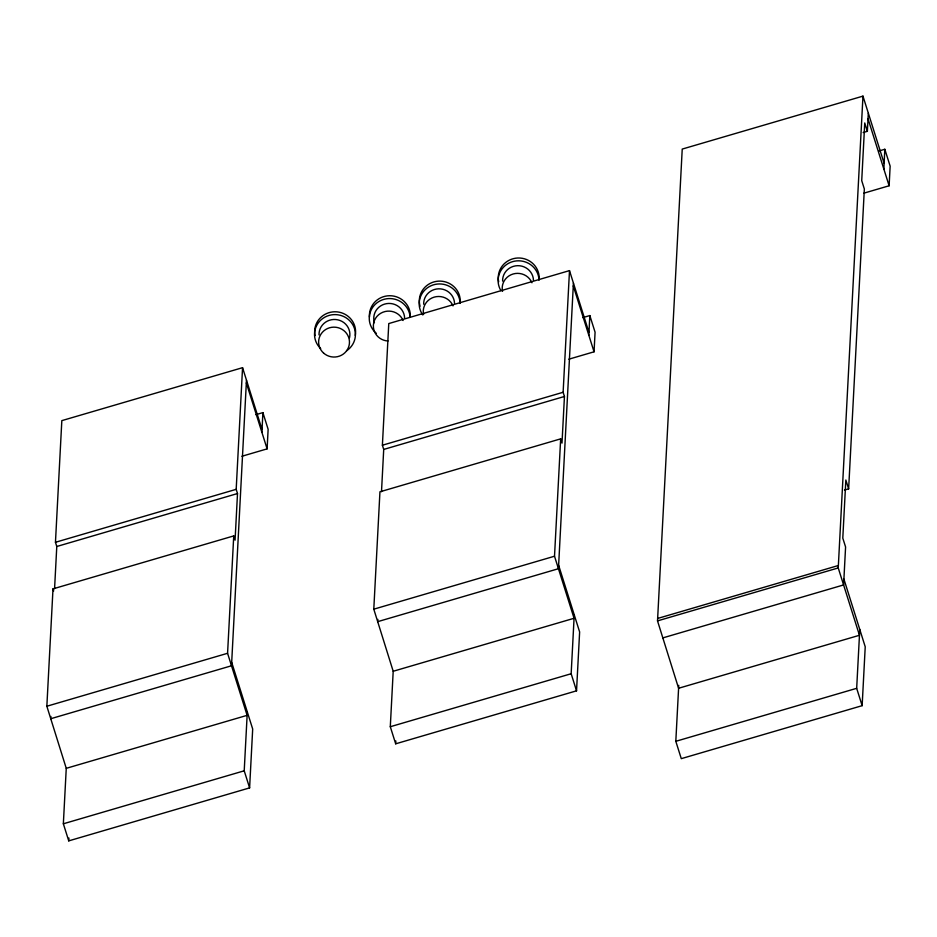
<?xml version="1.0" encoding="UTF-8"?>
<svg xmlns="http://www.w3.org/2000/svg" width="937" height="937" viewBox="0 0 937 937"><rect width="100%" height="100%" fill="white"/><g stroke="black" fill="none" stroke-linecap="round" stroke-linejoin="round"><path stroke-width="1.41" d="M261.915 432.39L262.887 412.62L255.883 414.669M588.846 335.329L589.83 315.558L582.814 317.608M883.849 169.035L884.821 149.264L879.222 150.904M862.965 96.124L838.24 567.939L859.463 635.274L678.599 688.262L657.516 620.891L682.23 149.077L862.965 96.124L884.095 163.225M231.685 662.354L252.685 729.009L249.605 787.888L68.741 840.876L63.353 823.787L66.258 768.328L46.85 706.24L52.999 588.869L233.735 535.917L235.07 540.157L237.506 493.541L236.183 489.337L242.554 367.679L61.83 420.631L55.459 542.289L56.782 546.494L54.569 588.741M50.903 716.442L50.785 718.714L231.509 665.774L246.478 380.129M68.741 840.876L68.893 838.006M66.258 768.328L247.122 715.341L227.574 653.288L233.735 535.917M249.605 787.888L244.217 770.8L247.309 711.921M241.875 456.272L267.104 448.87L268.134 429.275L262.887 412.62M558.628 565.292L579.628 631.948L576.536 690.827L395.683 743.814L390.296 726.725L393.2 671.267L373.793 609.179L379.942 491.808L560.666 438.856L562.001 443.096L564.449 396.48L563.125 392.275L569.497 270.617L388.773 323.57L382.39 445.227L383.713 449.432L381.5 491.679M377.845 619.38L377.716 621.653L558.452 568.712L573.421 283.068M395.683 743.814L395.824 740.944M393.2 671.267L574.065 618.279L554.517 556.227L560.666 438.856M576.536 690.827L571.16 673.738L574.24 614.859M568.818 359.199L594.046 351.808L595.077 332.213L589.83 315.558M843.909 579.089L865.226 646.788L862.145 705.666L681.281 758.654L675.811 741.308L678.751 685.345M844.436 490.098L848.641 488.868L864.347 188.993L861.724 180.642L864.746 122.958L867.369 131.309L863.164 132.55M867.369 131.309L868.318 113.166M862.145 705.666L856.676 688.32L859.768 629.441M863.891 193.163L889.119 185.772L890.15 166.165L884.821 149.264M382.39 445.227L563.125 392.275M55.459 542.289L236.183 489.337M383.713 449.432L564.449 396.48M56.782 546.494L237.506 493.541M373.793 609.179L554.517 556.227M46.85 706.24L227.574 653.288M657.633 618.455L838.369 565.503M657.516 620.891L838.24 567.939M662.869 637.886L843.605 584.934L845.584 546.985L842.796 538.131L845.842 480.013L848.641 488.868M390.296 726.725L571.16 673.738M63.353 823.787L244.217 770.8M675.811 741.308L856.676 688.32M868.025 118.8L889.119 185.772M569.497 270.617L588.951 332.366M573.268 285.867L594.046 351.808M242.554 367.679L262.009 429.427M246.337 382.928L267.104 448.87M52.999 588.869L53.667 590.989M387.977 340.998A15.437 14.957 3 0 1 373.418 327.4A15.437 14.957 3 0 1 385.142 311.517A15.437 14.957 3 0 1 403.097 320.513M374.425 322.715A15.437 14.957 3 0 1 386.641 303.635A15.437 14.957 3 0 1 404.608 317.924M369.459 317.022A20.473 19.841 3 0 1 389.64 295.729A20.473 19.841 3 0 1 410.301 316.718M376.393 333.408A20.473 19.841 3 0 1 380.457 300.672A20.473 19.841 3 0 1 410.125 316.94M319.025 334.896A15.437 14.957 3 0 1 335.926 319.54A15.437 14.957 3 0 1 349.489 337.847M315.09 335.622A20.473 19.841 3 0 1 334.896 311.775A20.473 19.841 3 0 1 355.24 335.329M320.665 348.564A20.473 19.841 3 0 1 321.309 319.622A20.473 19.841 3 0 1 351.07 322.234A20.473 19.841 3 0 1 346.526 350.836M423.606 314.504A15.437 14.957 3 0 1 434.194 297.123A15.437 14.957 3 0 1 453.016 305.884M423.676 304.232A15.437 14.957 3 0 1 438.563 288.819A15.437 14.957 3 0 1 454.527 303.295M420.069 306.235A20.473 19.841 3 0 1 438.223 281.159A20.473 19.841 3 0 1 460.102 303.389M422.739 314.914A20.473 19.841 3 0 1 432.847 285.035A20.473 19.841 3 0 1 460.044 302.323M502.537 291.372A15.437 14.957 3 0 1 513.125 273.991A15.437 14.957 3 0 1 531.947 282.763M502.607 281.112A15.437 14.957 3 0 1 517.493 265.686A15.437 14.957 3 0 1 533.458 280.175M498.683 281.838A20.473 19.841 3 0 1 517.821 258.003A20.473 19.841 3 0 1 539.033 280.268M500.955 290.693A20.473 19.841 3 0 1 512.398 261.704A20.473 19.841 3 0 1 538.962 279.191M323.523 353.003A15.437 14.957 3 0 0 349.079 345.519A15.437 14.957 3 0 0 329.531 327.786A15.437 14.957 3 0 0 323.523 353.003"/></g></svg>
